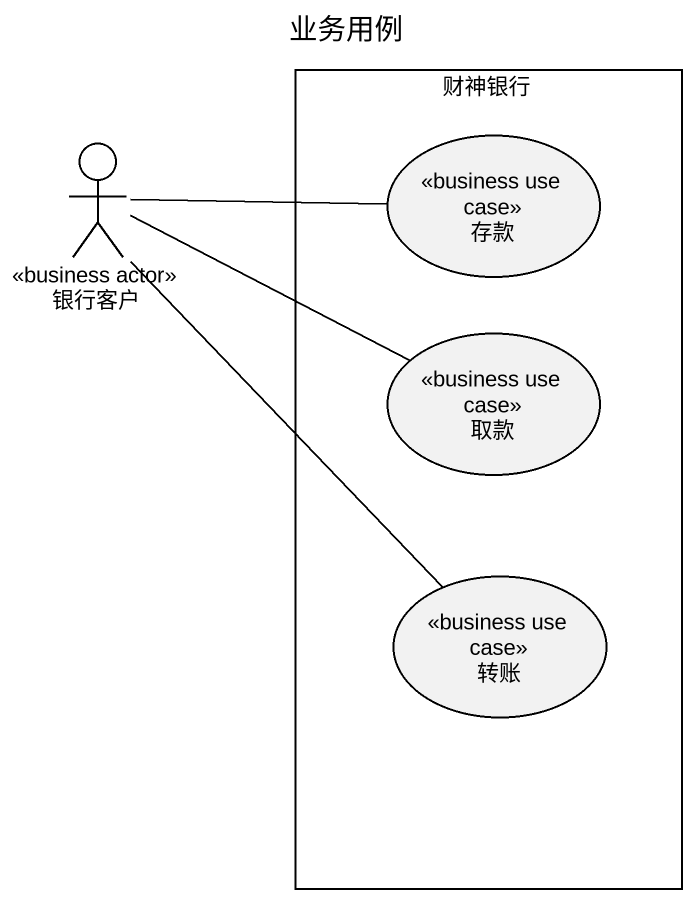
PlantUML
@startuml
title 业务用例
actor 银行客户 <<business actor>>
rectangle 财神银行 {
  usecase 存款 <<business use case>>
  usecase 取款 <<business use case>>
  usecase 转账 <<business use case>>
}
存款 -left- 银行客户
取款 -left- 银行客户
转账 -up- 银行客户
@enduml
